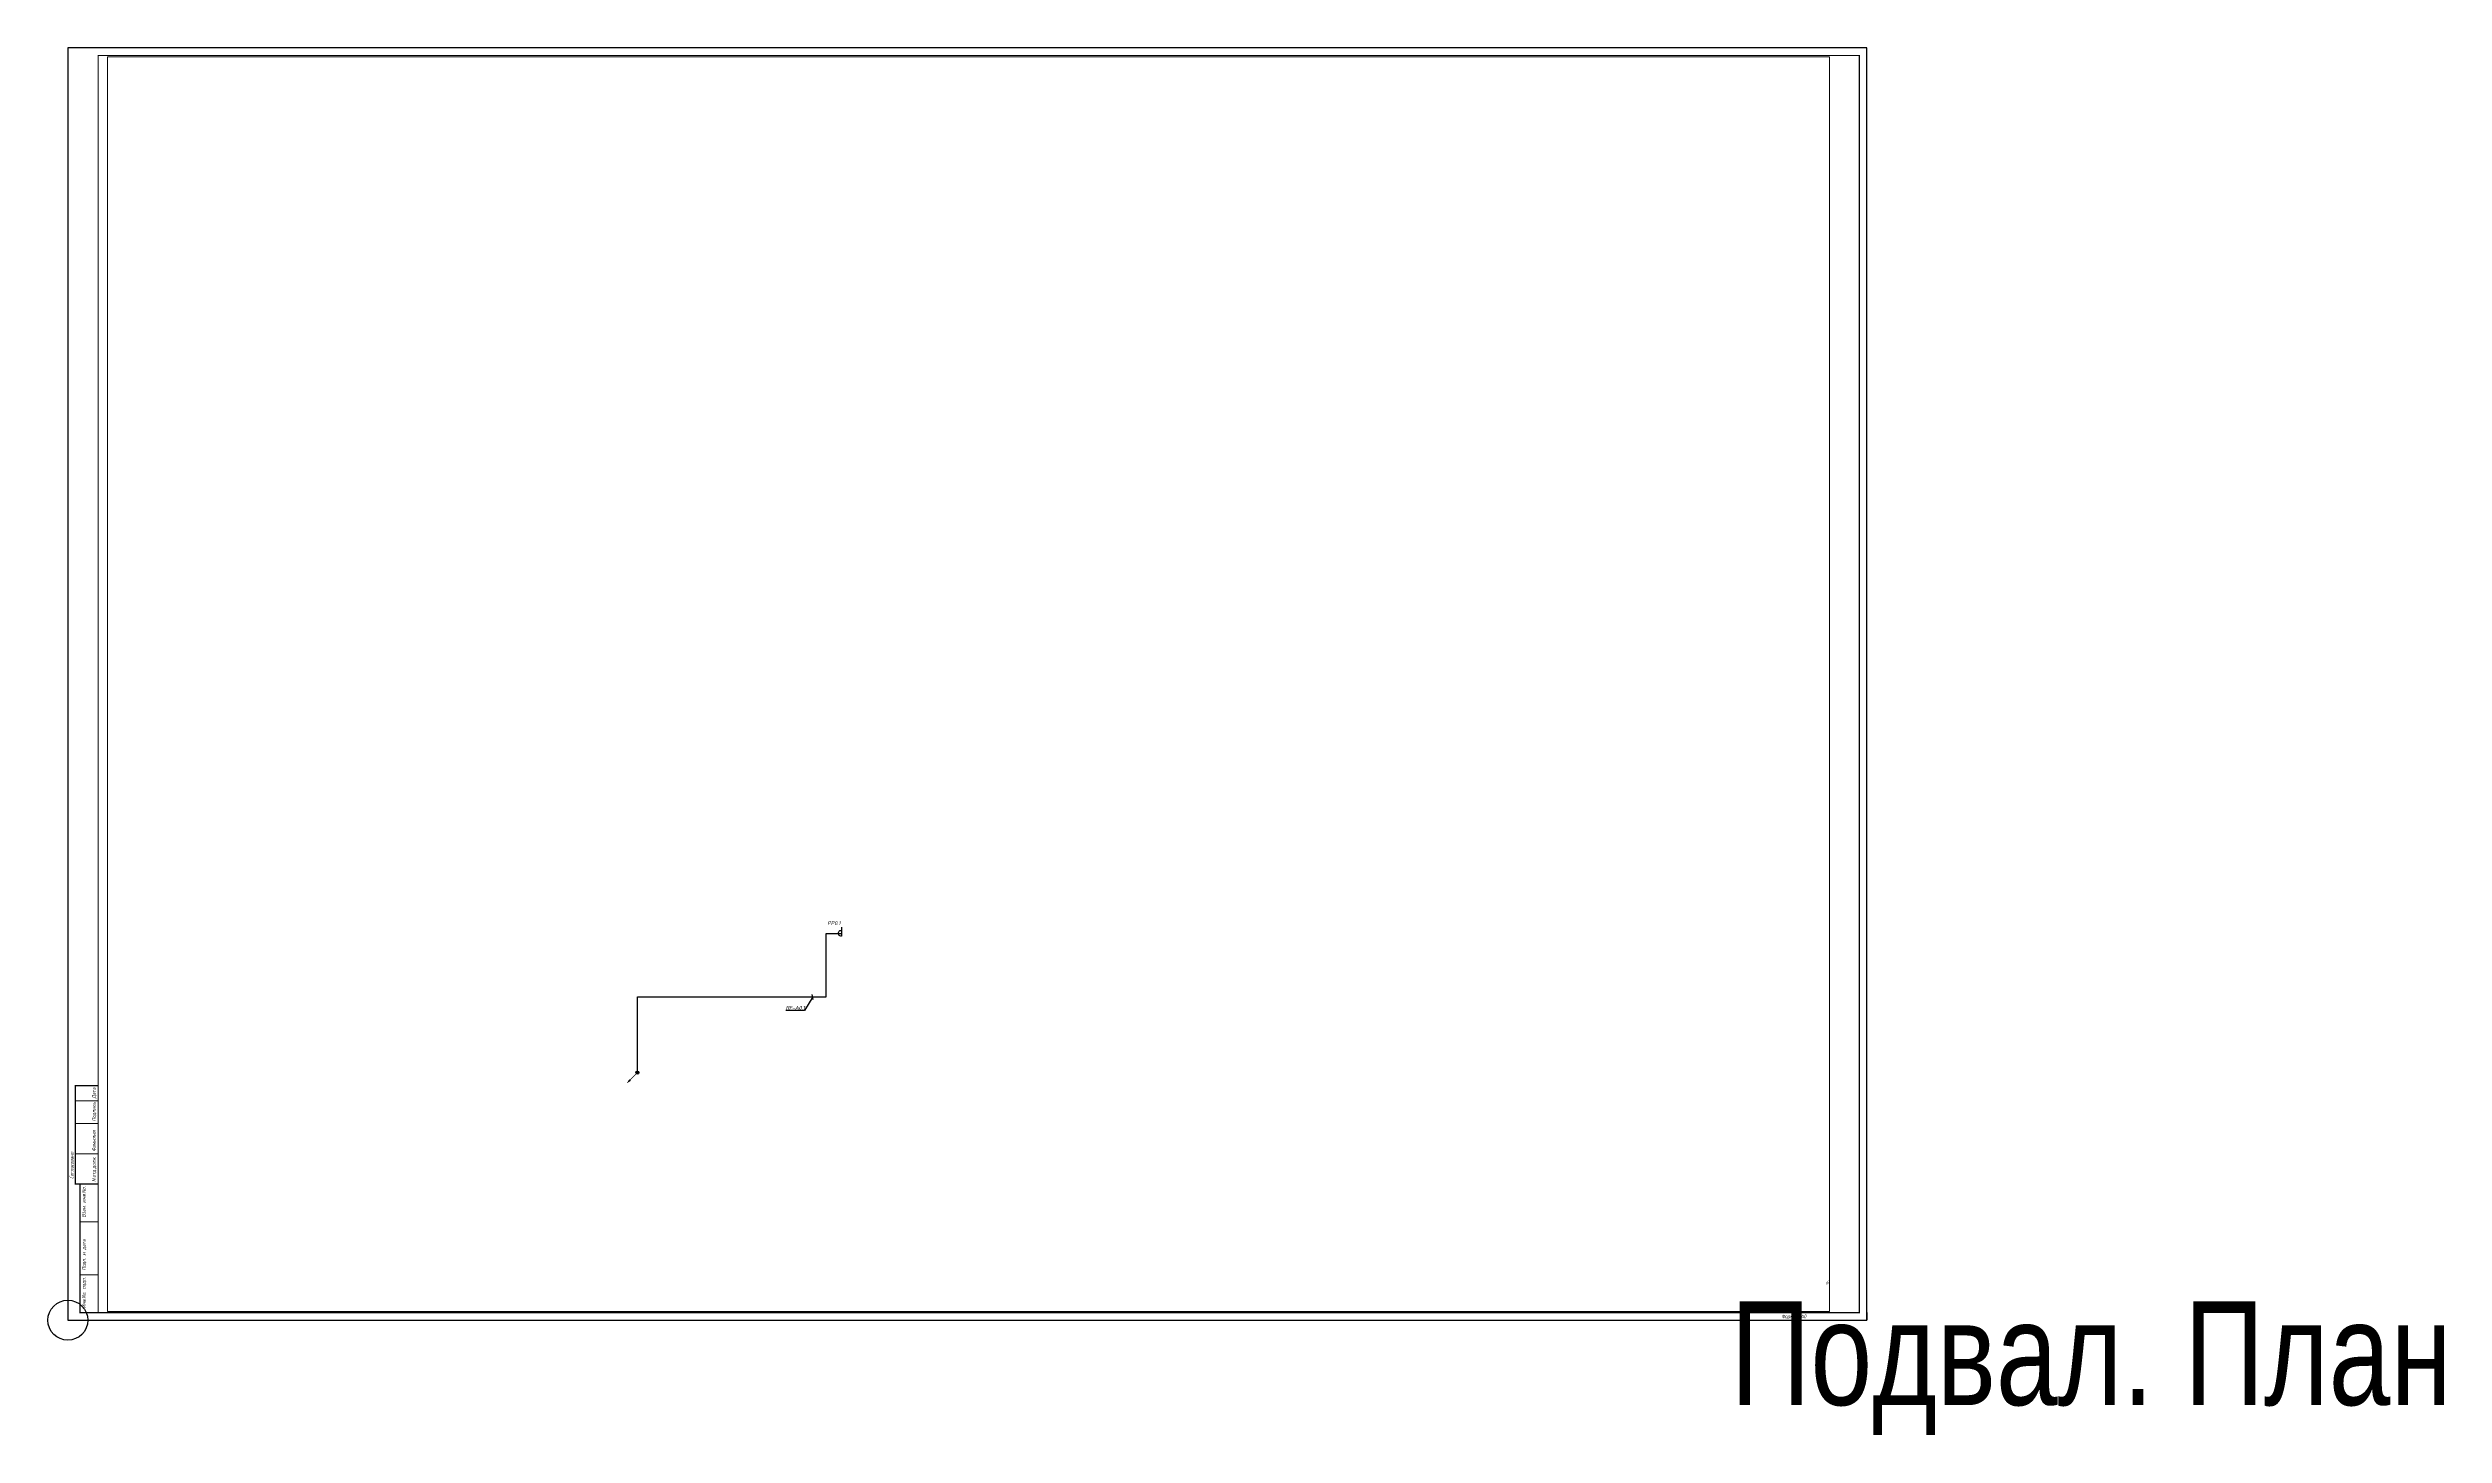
# Paper-space layout '6. подвал' of a CAD drawing. Header units: millimetres. Extents: x -13 to 1570, y -76 to 841.
# The model-space entities are those that its viewports show. They can reach past a viewport. Long polylines and large blocks are cut down to what shows.
import ezdxf
from ezdxf import colors
from ezdxf.entities.mleader import LeaderData, LeaderLine
from ezdxf.enums import TextEntityAlignment as Align
from ezdxf.math import Vec2, Vec3

# ---------------------------------------------------------------- set-up
doc = ezdxf.new("R2018")
doc.units = ezdxf.units.MM
doc.layers.get('Defpoints').update_dxf_attribs({"lineweight": 50, "true_color": 0xbeff1a})
doc.layers.add('102 Рамка', color=252, linetype='Continuous')
doc.layers.add('СОУЭ_Оборуд.', color=7, linetype='Continuous')
for name, color, linetype, lineweight in [('РФ_Каб.Абонентский', 3, 'Continuous', 30), ('РФ_Розетка', 6, 'Continuous', 30), ('СС Текст', 7, 'Continuous', 25), ('СС_СКК_Лоток', 54, 'Continuous', 30)]:
    doc.layers.add(name, color=color, linetype=linetype, lineweight=lineweight)
doc.styles.add('ISOCPEUR', font='isocpeui.ttf', dxfattribs={"height": 2.5})
doc.styles.get("Standard").update_dxf_attribs({"font": 'arial.ttf'})

# ---------------------------------------------------------------- blocks, each defined once
blk = doc.blocks.new('*U286')
at = {"layer": '102 Рамка', "color": 0}
blk.add_lwpolyline([(1189, 841), (0, 841), (0, 0), (1189, 0)], close=True, dxfattribs=at)
at = {"layer": '102 Рамка', "color": 0, "const_width": 0.8}
for points in [[(1184, 5), (1184, 836), (20, 836), (20, 5)], [(8, 5), (20, 5), (20, 90), (8, 90)]]:
    blk.add_lwpolyline(points, close=True, dxfattribs=at)
at = {"layer": '102 Рамка', "color": 0}
for points, const_width in [([(5, 155), (20, 155), (20, 90), (5, 90), (5, 155)], 0.8), ([(5, 145), (20, 145)], 0.8), ([(10, 90), (10, 155)], 0.05), ([(15, 90), (15, 155)], 0.05), ([(5, 130), (20, 130)], 0.8), ([(5, 110), (20, 110)], 0.8), ([(13, 90), (13, 5)], 0.05), ([(8, 65), (20, 65)], 0.8), ([(8, 30), (20, 30)], 0.8)]:
    blk.add_lwpolyline(points, dxfattribs=dict(at, const_width=const_width))
blk.add_lwpolyline([(1189, 5), (1189, 0)], dxfattribs=at)
at = {"color": 7, "style": 'ISOCPEUR', "oblique": 10, "width": 0.8}
blk.add_attdef('НОМЕР-ЛИСТА', text='', height=2.5, dxfattribs=at).set_placement((1162.6, 25), align=Align.MIDDLE_CENTER)
at = {"color": 7, "lineweight": 30, "oblique": 10, "width": 0.8, "flags": 104}
blk.add_attdef('НАИМЕНОВАНИЕ-ЧЕРТЕЖА', text='', height=2.5, dxfattribs=at).set_placement((1099, 12.5), align=Align.MIDDLE_CENTER)
at = {"layer": '102 Рамка', "color": 7, "style": 'ISOCPEUR', "width": 0.8}
for s, p in [('Дата', (17.2, 146.5)), ('Подпись', (17.2, 131.5)), ('Фамилия', (17.2, 111.5)), ('Согласовано', (2.5, 93.5)), ('N.отд.долж.', (17.2, 91.5)), ('Взам. инв.No.', (10.5, 68)), ('Подп. и дата', (10.5, 33)), ('Инв.No. подп.', (10.5, 8))]:
    blk.add_text(s, height=2.5, rotation=90, dxfattribs=at).set_placement(p, align=Align.MIDDLE_LEFT)
blk.add_attdef('FORMATTEXT', text='', height=2.5, dxfattribs=at).set_placement((1132.5, 3.8), align=Align.TOP_LEFT)
blk = doc.blocks.new('*U274')
blk.add_lwpolyline([(-7.1, -7.1, 0, 1.5, 0), (-4.9, -4.9, 2, 2, 0)], format="xyseb")
at = {"const_width": 0.5}
blk.add_lwpolyline([(-4.9, -4.9), (-0.7, -0.7)], dxfattribs=at)
at = {"color": 0}
for radius in [1, 0.5]:
    blk.add_circle((0, 0), radius, dxfattribs=at)
blk = doc.blocks.new('Радио розетка')
at = {"layer": 'РФ_Розетка'}
blk.add_line((0, 0), (594, 0), dxfattribs=at)
blk.add_ellipse((398, 12), major_axis=(139, 139), ratio=1, start_param=5.4369108, end_param=8.7002562, dxfattribs=at)
blk = doc.blocks.new('_Oblique')
at = {"color": 0, "linetype": 'ByBlock', "lineweight": -2}
blk.add_line((-0.5, -0.5), (0.5, 0.5), dxfattribs=at)

msp = doc.modelspace()

# ---------------------------------------------------------------- linework, layer by layer
at = {"layer": 'РФ_Каб.Абонентский'}
msp.add_lwpolyline([(178508.8, -115520.8), (178508.8, -110520.8), (190977, -110520.8), (190977, -106320.8), (191996.9, -106320.8)], dxfattribs=at)

# ---------------------------------------------------------------- block references
at = {"layer": 'РФ_Розетка', "xscale": -1, "rotation": 90}
msp.add_blockref('Радио розетка', (191996.9, -105912.1), dxfattribs=at)
at = {"layer": 'СС_СКК_Лоток', "xscale": 100, "yscale": 100, "zscale": 100}
msp.add_blockref('*U274', (178508.8, -115520.8), dxfattribs=at)

# ---------------------------------------------------------------- texts
at = {"layer": 'СОУЭ_Оборуд.', "insert": (191494.5, -105632.8), "char_height": 250, "width": 594.035, "attachment_point": 5, "style": 'ISOCPEUR'}
msp.add_mtext('РР0.1', dxfattribs=at)

# ---------------------------------------------------------------- leaders
at = {"layer": 'СС Текст', "color": 7, "lineweight": 0}
ml = msp.add_multileader_mtext('Standard', dxfattribs=at)
ml.set_content('{\\C256;RF-А0.1}', color=7, style='ISOCPEUR')
ml.set_leader_properties()
ml.set_arrow_properties(name='OBLIQUE')
ml.build(insert=Vec2(0, 0))
ml.multileader.update_dxf_attribs({"has_dogleg": 0, "text_left_attachment_type": 6, "text_right_attachment_type": 6, "dogleg_length": 100, "arrow_head_size": 250})
ctx = ml.context
ctx.base_point, ctx.char_height, ctx.arrow_head_size, ctx.landing_gap_size, ctx.plane_origin = Vec3(188340.2, -111408.5), 250, 250, 0, Vec3(203803.2, -108073.4)
ctx.left_attachment, ctx.right_attachment, ctx.text_align_type = 6, 6, 1
notes = []
notes.append((ctx, [(0, (1, 1, 0), (189638.6, -111408.5), (-1, 0), 100, [(0, [(190090.3, -110520.8)], 0, [])])]))
ctx.mtext.insert, ctx.mtext.width, ctx.mtext.alignment, ctx.mtext.flow_direction = Vec3(188939.4, -111108.5), 1991.197, 2, 5
for ctx, leaders in notes:
    for number, flags, end, landing, length, lines in leaders:
        leader = LeaderData()
        leader.index, (leader.has_last_leader_line, leader.has_dogleg_vector, leader.attachment_direction) = number, flags
        leader.last_leader_point, leader.dogleg_vector, leader.dogleg_length = Vec3(end), Vec3(landing), length
        for number, points, colour, breaks in lines:
            line = LeaderLine()
            line.index, line.vertices, line.color, line.breaks = number, Vec3.list(points), colors.encode_raw_color(colour), breaks
            leader.lines.append(line)
        ctx.leaders.append(leader)

psp = doc.layouts.new('6. подвал')

# ---------------------------------------------------------------- linework, layer by layer
psp.add_circle((0, 0), 13.2)

# ---------------------------------------------------------------- block references
at = {"color": 7, "lineweight": 30}
ref = psp.add_blockref('*U286', (0, 0), dxfattribs=at)
ref.add_attrib('FORMATTEXT', 'Формат А0', dxfattribs={"layer": '102 Рамка', "color": 7, "height": 2.5, "style": 'ISOCPEUR', "width": 0.8}).set_placement((1132.5, 3.8), align=Align.TOP_LEFT)
ref.add_attrib('НОМЕР-ЛИСТА', '6', dxfattribs={"color": 7, "height": 2.5, "style": 'ISOCPEUR', "oblique": 10, "width": 0.8}).set_placement((1162.6, 25), align=Align.MIDDLE_CENTER)
lines = psp.add_mtext('\\W0.8000;Подвал. План', dxfattribs={"color": 7, "insert": (1099, 12.5), "char_height": 68.583, "attachment_point": 1})
ref.add_attrib('НАИМЕНОВАНИЕ-ЧЕРТЕЖА', '', (1099, 12.5), dxfattribs={"flags": 104}).embed_mtext(lines)

# ---------------------------------------------------------------- viewports
at = {"layer": 'Defpoints'}
psp.add_viewport(center=(595.2, 420.4), size=(1138, 829.378), view_center_point=(200383.4, -89847.8), view_height=82937.805, dxfattribs=at)

doc.saveas('drawing.dxf')
